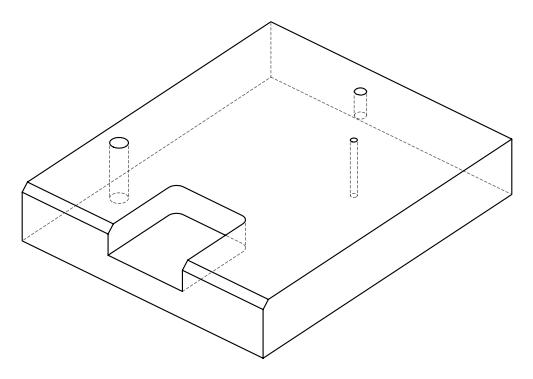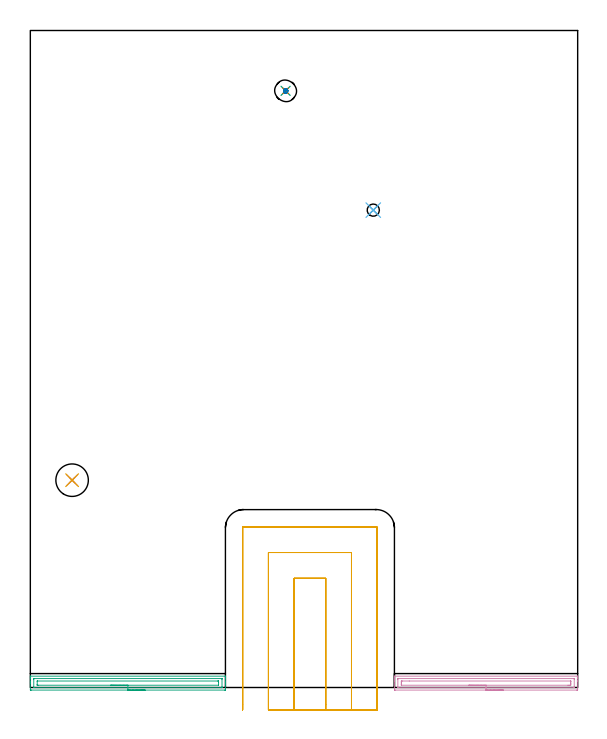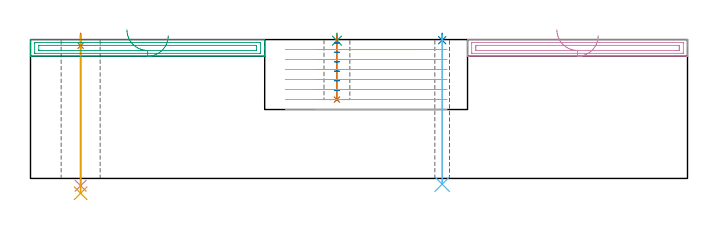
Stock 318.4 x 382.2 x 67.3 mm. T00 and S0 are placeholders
(PLAN: 11 operations, 7 tool changes, 19.9 min)
(1 SPOT_DRILL | STEP1HOLE | NXT0321_9005460120000 | 0.05 min | 183 mm3)
(2 SPOT_DRILL_1 | STEP1HOLE_1 | NXT0321_9005460120000 | 0.03 min | 0 mm3)
(3 SPOT_DRILL_2 | STEP1POCKET | NXT0321_9005460120000 | 0.03 min | 2 mm3)
(4 DRILL_THROUGH_HOLE_INTO_CENTER | STEP1HOLE | NXT0301_083 | 0.29 min | 6440 mm3)
(5 DRILL_TO_ENLARGE_THROUGH_HOLE | STEP1HOLE | UGT0301_257 | 0.31 min | 12228 mm3)
(6 DRILL_THROUGH_HOLE_INTO_CENTER_1 | STEP1HOLE_1 | NXT0301_042 | 0.29 min | 2646 mm3)
(7 DRILL_BLIND_HOLE_INTO_CENTER | STEP1POCKET | NXT0301_083 | 0.13 min | 2720 mm3)
(8 MILL_ROUGH_BLIND_HOLE_CONTOUR | STEP1POCKET | NXT0201_013 | Spiral | 0.34 min | 848 mm3)
(9 AREA_MILL | FG_CHAMFER_SURFACE | UGT0205_001 | 2.95 min | 3887 mm3)
(10 AREA_MILL_1 | FG_CHAMFER_SURFACE_1 | UGT0205_001 | 2.78 min | 3658 mm3)
(11 MILL_SLOT | SLOT_PARTIAL_RECTANGULAR | UGT0201_094 | Follow Part, ap 5, ae 75% | 12.7 min | 343006 mm3)
(TOOL NXT0321_9005460120000 | NC Spot Drill, 142deg, 12mm, Carbide, Uncoated | D12 PA142 FL30 Z2)
(TOOL NXT0301_083 | Carbide Drill 11.2mm [860.1-1120-056A1-MM 2214] | D11.2 PA140 FL72 Z2)
(TOOL UGT0301_257 | Twist Drill 18.9 mm | D18.9 PA118 FL135 Z2)
(TOOL NXT0301_042 | Carbide Drill 7.1mm [860.1-0710-057A1-MM 2214] | D7.1 PA140 FL85 Z2)
(TOOL NXT0201_013 | ENDMILL 10mm | D10 FL30 Z4)
(TOOL UGT0205_001 | Chamfer Mill 20 x 3 x 45 deg. | D20 FL50 Z2)
(TOOL UGT0201_094 | End mill 20 mm | D20 FL38 Z4)
(OP 1 SPOT_DRILL)
G17 G21 G94 G90
T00 M6
G54
G17 G0 G90 X24.3 Y120.6 S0 M3
G43 Z77.3 H0
G94 G81 G98 Z64.3 F250. R70.3
G80
M5
M2
(OP 2 SPOT_DRILL_1)
G17 G21 G94 G90
T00 M6
G54
G17 G0 G90 X199.5 Y277.7 S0 M3
G43 Z77.3 H0
G94 G81 G98 Z66.986 F250. R70.3
G80
M5
M2
(OP 3 SPOT_DRILL_2)
G17 G21 G94 G90
T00 M6
G54
G17 G0 G90 X148.5 Y347.1 S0 M3
G43 Z77.3 H0
G94 G81 G98 Z66.762 F250. R70.3
G80
M5
M2
(OP 4 DRILL_THROUGH_HOLE_INTO_CENTER)
G17 G21 G94 G90
T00 M6
G54
G17 G0 G90 X24.3 Y120.6 S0 M3
G43 Z77.3 H1
G94 G73 G98 Z-3.538 F250. Q10.12 R69.3
G80
M5
M2
(OP 5 DRILL_TO_ENLARGE_THROUGH_HOLE)
G17 G21 G94 G90
T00 M6
G54
G17 G0 G90 X24.3 Y120.6 S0 M3
G43 Z77.3 H0
G94 G73 G98 Z-7.178 F250. Q18.62 R69.3
G80
M5
M2
(OP 6 DRILL_THROUGH_HOLE_INTO_CENTER_1)
G17 G21 G94 G90
T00 M6
G54
G17 G0 G90 X199.5 Y277.7 S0 M3
G43 Z77.3 H1
G94 G73 G98 Z-2.792 F250. Q7.009 R69.3
G80
M5
M2
(OP 7 DRILL_BLIND_HOLE_INTO_CENTER)
G17 G21 G94 G90
T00 M6
G54
G17 G0 G90 X148.5 Y347.1 S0 M3
G43 Z77.3 H1
G94 G81 G98 Z38.2 F250. R69.3
G80
M5
M2
(OP 8 MILL_ROUGH_BLIND_HOLE_CONTOUR)
G17 G21 G94 G90
T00 M6
G54
G17 G0 G90 X148.5 Y347.1 S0 M3
G43 Z77.3 H0
Z65.714
G94 G3 X149.125 Y347.725 R0.625 F250.
X148.5 Y348.35 R0.625
X147.25 Y347.1 R1.25
X148.5 Y348.35 R-1.25
X147.875 Y347.725 R0.625
X148.5 Y347.1 R0.625
G0 Z61.129
G3 X149.125 Y347.725 R0.625
X148.5 Y348.35 R0.625
X147.25 Y347.1 R1.25
X148.5 Y348.35 R-1.25
X147.875 Y347.725 R0.625
X148.5 Y347.1 R0.625
G0 Z56.543
G3 X149.125 Y347.725 R0.625
X148.5 Y348.35 R0.625
X147.25 Y347.1 R1.25
X148.5 Y348.35 R-1.25
X147.875 Y347.725 R0.625
X148.5 Y347.1 R0.625
G0 Z51.957
G3 X149.125 Y347.725 R0.625
X148.5 Y348.35 R0.625
X147.25 Y347.1 R1.25
X148.5 Y348.35 R-1.25
X147.875 Y347.725 R0.625
X148.5 Y347.1 R0.625
G0 Z47.371
G3 X149.125 Y347.725 R0.625
X148.5 Y348.35 R0.625
X147.25 Y347.1 R1.25
X148.5 Y348.35 R-1.25
X147.875 Y347.725 R0.625
X148.5 Y347.1 R0.625
G0 Z42.786
G3 X149.125 Y347.725 R0.625
X148.5 Y348.35 R0.625
X147.25 Y347.1 R1.25
X148.5 Y348.35 R-1.25
X147.875 Y347.725 R0.625
X148.5 Y347.1 R0.625
G0 Z38.2
G3 X149.125 Y347.725 R0.625
X148.5 Y348.35 R0.625
X147.25 Y347.1 R1.25
X148.5 Y348.35 R-1.25
X147.875 Y347.725 R0.625
X148.5 Y347.1 R0.625
G0 Z77.3
M5
M2
(OP 9 AREA_MILL)
G17 G21 G94 G90
T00 M6
G54
G17 G0 G90 X66.75 Y-1.5 S1061 M3
G43 Z77.3 H0
Z69.2
G94 G1 X66.712 Z68.328 F250.
X66.598 Z67.464
X66.409 Z66.612
X66.147 Z65.78
X65.813 Z64.974
X65.41 Z64.2
X64.941 Z63.464
X64.41 Z62.772
X63.821 Z62.129
X63.178 Z61.54
X62.486 Z61.008
X61.75 Z60.54
X60.976 Z60.137
X60.17 Z59.803
X59.338 Z59.541
X58.486 Z59.352
X57.622 Z59.238
X56.75 Z59.2
X0.591
X0.085 Y-1.494 Z59.203
X0.008 Y-1.491 Z59.206
X0. Y-0.992 Z59.705
Y2.55 Z63.245
Y3.147 Z63.844
Y3.435 Z64.132
Y5.206 Z65.901
Y5.783 Z66.482
Y6.092 Z66.791
Y6.27 Z66.969
X0.008 Y6.58 Z67.271
X0.01 Y6.605 Z67.295
X0.142 Y6.6 Z67.3
X113.358
X113.49 Y6.605 Z67.295
X113.492 Y6.58 Z67.271
X113.5 Y6.269 Z66.968
Y5.784 Z66.483
Y5.206 Z65.901
Y3.147 Z63.844
Y2.553 Z63.247
Y1.963 Z62.658
Y-0.693 Z60.003
X113.497 Y-0.992 Z59.705
X113.492 Y-1.491 Z59.206
X113.415 Y-1.494 Z59.203
X112.909 Y-1.5 Z59.2
X56.75
Y-0.086 Z60.614
X2.353
X2.154 Y-0.084 Z60.616
X2.055 Y-0.081 Z60.619
X2.013 Y-0.079 Z60.621
X2.01 Y-0.049 Z60.651
X2.005 Y0.04 Z60.74
X2.001 Y0.264 Z60.964
Y4.692 Z65.392
X2.006 Y5.063 Z65.763
X2.01 Y5.168 Z65.868
X2.015 Y5.18 Z65.88
X2.022 Y5.182 Z65.882
X2.047 Y5.184 Z65.884
X2.156 Y5.185 Z65.885
X2.374 Y5.186 Z65.886
X111.147
X111.346 Y5.183 Z65.883
X111.445 Y5.181 Z65.881
X111.487 Y5.179 Z65.879
X111.49 Y5.149 Z65.849
X111.495 Y5.06 Z65.76
X111.499 Y4.836 Z65.536
Y0.408 Z61.108
X111.494 Y0.037 Z60.737
X111.49 Y-0.068 Z60.632
X111.485 Y-0.08 Z60.62
X111.478 Y-0.082 Z60.618
X111.453 Y-0.084 Z60.616
X111.344 Y-0.085 Z60.615
X111.126 Y-0.086 Z60.614
X56.75
Y1.328 Z62.028
X4.495 Y1.329 Z62.029
X4.157 Y1.33 Z62.03
X4.045 Y1.332 Z62.032
X4.013 Y1.335 Z62.035
X4.006 Y1.406 Z62.106
X4.002 Y1.509 Z62.209
X4. Y1.665 Z62.365
Y1.82 Z62.52
X4.001 Y3.59 Z64.29
X4.01 Y3.745 Z64.445
X4.017 Y3.765 Z64.465
X4.031 Y3.768 Z64.468
X4.072 Y3.771 Z64.471
X109.005
X109.343 Y3.77 Z64.47
X109.455 Y3.767 Z64.467
X109.487 Y3.765 Z64.465
X109.494 Y3.694 Z64.394
X109.498 Y3.591 Z64.291
X109.5 Y3.435 Z64.135
Y3.28 Z63.98
X109.499 Y1.51 Z62.21
X109.49 Y1.355 Z62.055
X109.483 Y1.334 Z62.034
X109.469 Y1.332 Z62.032
X109.428 Y1.329 Z62.029
X56.75 Y1.328 Z62.028
X55.878 Z62.066
X55.013 Z62.18
X54.162 Z62.369
X53.33 Z62.631
X52.524 Z62.965
X51.75 Z63.368
X51.014 Z63.837
X50.322 Z64.368
X49.679 Z64.957
X49.09 Z65.601
X48.558 Z66.293
X48.09 Z67.028
X47.687 Z67.802
X47.353 Z68.608
X47.091 Z69.44
X46.902 Z70.292
X46.788 Z71.157
X46.75 Z72.028
G0 Z77.3
M5
M2
(OP 10 AREA_MILL_1)
G17 G21 G94 G90
T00 M6
G54
G17 G0 G90 X275.1 Y-1.5 S1061 M3
G43 Z77.3 H0
Z69.2
G94 G1 X275.062 Z68.328 F250.
X274.948 Z67.464
X274.759 Z66.612
X274.497 Z65.78
X274.163 Z64.974
X273.76 Z64.2
X273.292 Z63.464
X272.76 Z62.772
X272.171 Z62.129
X271.528 Z61.54
X270.836 Z61.008
X270.1 Z60.54
X269.326 Z60.137
X268.52 Z59.803
X267.688 Z59.541
X266.836 Z59.352
X265.972 Z59.238
X265.1 Z59.2
X212.413
X211.906 Y-1.495 Z59.203
X211.809 Y-1.492 Z59.206
X211.8 Y-0.992 Z59.705
Y3.435 Z64.13
Y3.991 Z64.687
Y4.321 Z65.017
Y4.876 Z65.572
Y5.206 Z65.901
Y5.867 Z66.567
Y6.221 Z66.921
X211.808 Y6.577 Z67.268
X211.81 Y6.597 Z67.288
X211.967 Y6.6 Z67.3
X318.233
X318.39 Y6.597 Z67.288
X318.392 Y6.577 Z67.268
X318.4 Y6.221 Z66.92
Y5.867 Z66.567
Y5.206 Z65.901
Y3.991 Z64.687
Y3.435 Z64.13
Y-0.714 Z59.983
X318.397 Y-0.992 Z59.705
X318.391 Y-1.492 Z59.206
X318.294 Y-1.495 Z59.203
X317.787 Y-1.5 Z59.2
X265.1
Y-0.086 Z60.614
X213.977 Y-0.085 Z60.615
X213.877 Y-0.084 Z60.616
X213.828 Y-0.081 Z60.619
X213.811 Y-0.079 Z60.621
X213.809 Y-0.064 Z60.636
X213.804 Y0.044 Z60.744
X213.8 Y0.289 Z60.989
X213.801 Y4.716 Z65.416
X213.805 Y5.112 Z65.812
X213.809 Y5.164 Z65.864
X213.813 Y5.18 Z65.88
X213.819 Y5.181 Z65.881
X213.872 Y5.184 Z65.884
X213.981 Y5.185 Z65.885
X214.199 Y5.186 Z65.886
X316.223 Y5.185 Z65.885
X316.323 Y5.184 Z65.884
X316.372 Y5.181 Z65.881
X316.389 Y5.179 Z65.879
X316.391 Y5.164 Z65.864
X316.396 Y5.056 Z65.756
X316.399 Y4.811 Z65.511
X316.4 Y0.384 Z61.084
X316.395 Y-0.012 Z60.688
X316.391 Y-0.064 Z60.636
X316.387 Y-0.08 Z60.62
X316.381 Y-0.081 Z60.619
X316.328 Y-0.084 Z60.616
X316.219 Y-0.085 Z60.615
X316.001 Y-0.086 Z60.614
X265.1
Y1.328 Z62.028
X215.985 Y1.329 Z62.029
X215.872 Y1.331 Z62.031
X215.832 Y1.333 Z62.033
X215.816 Y1.334 Z62.034
X215.81 Y1.359 Z62.059
X215.805 Y1.481 Z62.181
X215.801 Y1.664 Z62.364
X215.8 Y1.848 Z62.548
Y2.55 Z63.25
Y2.733 Z63.433
X215.804 Y3.435 Z64.135
X215.808 Y3.611 Z64.311
X215.825 Y3.765 Z64.465
X215.985 Y3.766 Z64.466
X216.54 Y3.77 Z64.47
X220.446 Y3.772 Z64.472
X314.215 Y3.771 Z64.471
X314.328 Y3.769 Z64.469
X314.368 Y3.767 Z64.467
X314.384 Y3.766 Z64.466
X314.39 Y3.74 Z64.44
X314.395 Y3.619 Z64.319
X314.399 Y3.435 Z64.135
X314.4 Y3.252 Z63.952
Y2.55 Z63.25
Y2.367 Z63.067
X314.396 Y1.664 Z62.364
X314.392 Y1.489 Z62.189
X314.375 Y1.335 Z62.035
X314.215 Y1.334 Z62.034
X313.66 Y1.33 Z62.03
X313.322 Y1.329 Z62.029
X312.768 Y1.328 Z62.028
X265.1
X264.228 Z62.067
X263.364 Z62.18
X262.512 Z62.369
X261.68 Z62.632
X260.874 Z62.965
X260.1 Z63.368
X259.364 Z63.837
X258.672 Z64.368
X258.029 Z64.957
X257.44 Z65.601
X256.908 Z66.293
X256.44 Z67.028
X256.037 Z67.802
X255.703 Z68.608
X255.441 Z69.44
X255.252 Z70.292
X255.138 Z71.157
X255.1 Z72.028
G0 Z77.3
M5
M2
(OP 11 MILL_SLOT)
G17 G21 G94 G90
T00 M6
G54
G17 G0 G90 X171.8 Y-13. S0 M3
G43 Z77.3 H0
Z62.457
G94 G1 Y-10. F250.
Y63.5 F500.
X153.5
Y-10.
Y-13. F250.
X186.8
Y-10.
Y78.5 F500.
X138.5
Y-10.
Y-13. F250.
X201.8
Y-10.
Y92.9 F500.
G3 X201.2 Y93.5 R0.6
G1 X124.1
G3 X123.5 Y92.9 R0.6
G1 Y-10.
Y-13. F250.
G0 X171.8 Z57.614
G1 Y-10.
Y63.5 F500.
X153.5
Y-10.
Y-13. F250.
X186.8
Y-10.
Y78.5 F500.
X138.5
Y-10.
Y-13. F250.
X201.8
Y-10.
Y92.9 F500.
G3 X201.2 Y93.5 R0.6
G1 X124.1
G3 X123.5 Y92.9 R0.6
G1 Y-10.
Y-13. F250.
G0 X171.8 Z52.771
G1 Y-10.
Y63.5 F500.
X153.5
Y-10.
Y-13. F250.
X186.8
Y-10.
Y78.5 F500.
X138.5
Y-10.
Y-13. F250.
X201.8
Y-10.
Y92.9 F500.
G3 X201.2 Y93.5 R0.6
G1 X124.1
G3 X123.5 Y92.9 R0.6
G1 Y-10.
Y-13. F250.
G0 X171.8 Z47.929
G1 Y-10.
Y63.5 F500.
X153.5
Y-10.
Y-13. F250.
X186.8
Y-10.
Y78.5 F500.
X138.5
Y-10.
Y-13. F250.
X201.8
Y-10.
Y92.9 F500.
G3 X201.2 Y93.5 R0.6
G1 X124.1
G3 X123.5 Y92.9 R0.6
G1 Y-10.
Y-13. F250.
G0 X171.8 Z43.086
G1 Y-10.
Y63.5 F500.
X153.5
Y-10.
Y-13. F250.
X186.8
Y-10.
Y78.5 F500.
X138.5
Y-10.
Y-13. F250.
X201.8
Y-10.
Y92.9 F500.
G3 X201.2 Y93.5 R0.6
G1 X124.1
G3 X123.5 Y92.9 R0.6
G1 Y-10.
Y-13. F250.
G0 X171.8 Z38.243
G1 Y-10.
Y63.5 F500.
X153.5
Y-10.
Y-13. F250.
X186.8
Y-10.
Y78.5 F500.
X138.5
Y-10.
Y-13. F250.
X201.8
Y-10.
Y92.9 F500.
G3 X201.2 Y93.5 R0.6
G1 X124.1
G3 X123.5 Y92.9 R0.6
G1 Y-10.
Y-13. F250.
G0 X171.8 Z33.4
G1 Y-10.
Y63.5 F500.
X153.5
Y-10.
Y-13. F250.
X186.8
Y-10.
Y78.5 F500.
X138.5
Y-10.
Y-13. F250.
X201.8
Y-10.
Y92.9 F500.
G3 X201.2 Y93.5 R0.6
G1 X124.1
G3 X123.5 Y92.9 R0.6
G1 Y-10.
Y-13. F250.
G0 Z77.3
M5
M2
